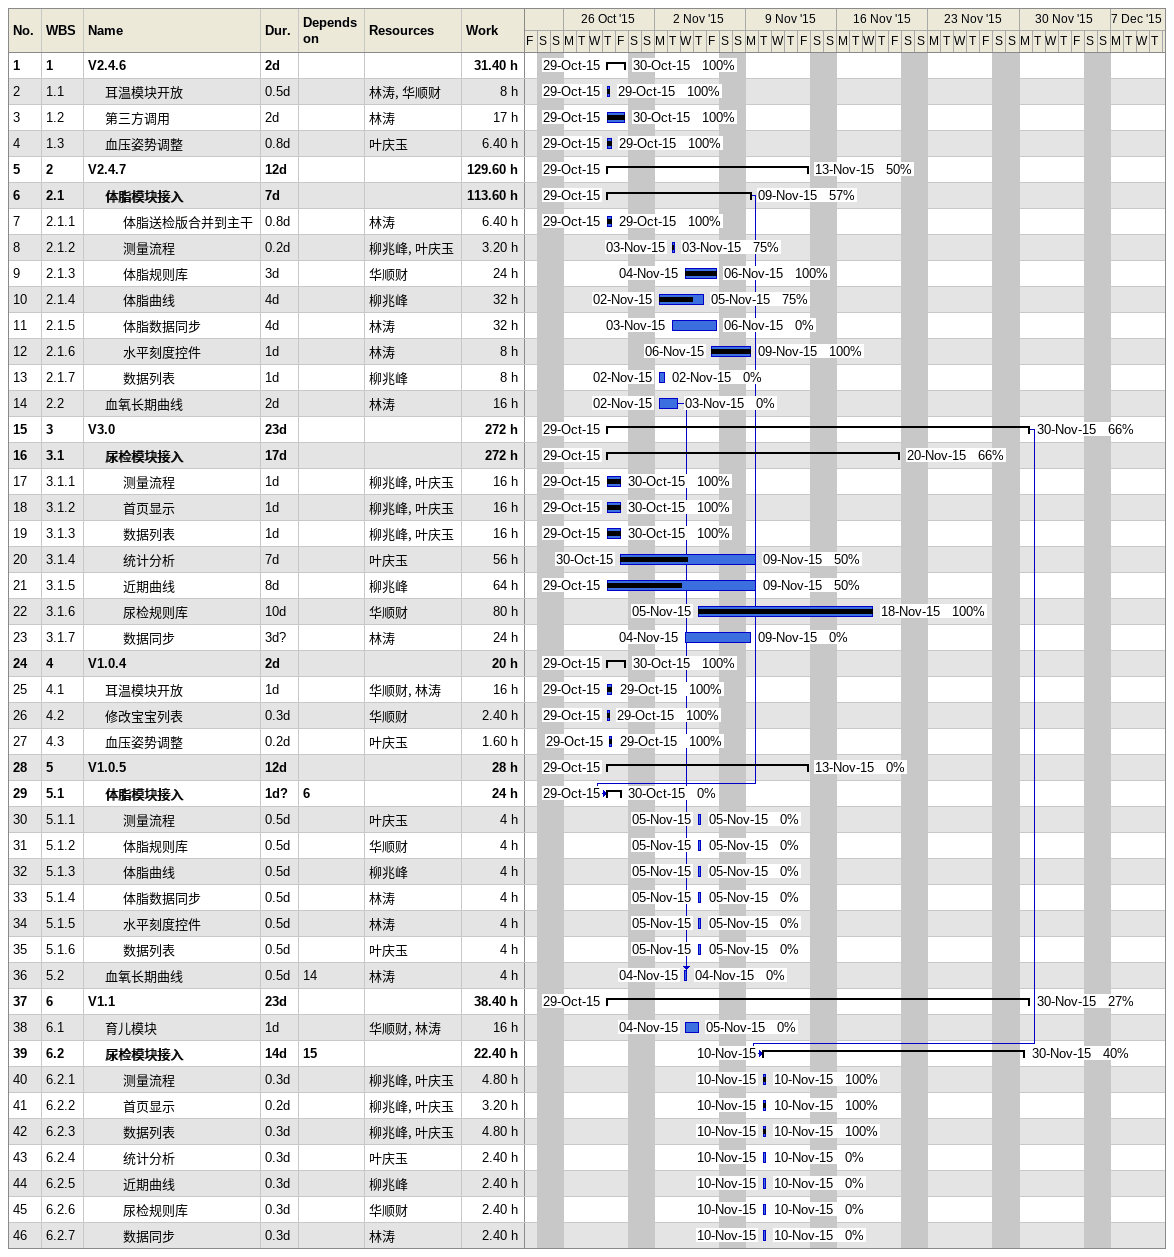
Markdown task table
| ID | WBS | Task | Duration | Start | Finish | Predecessors | Resources | % complete | Work (h) |
|---|---|---|---|---|---|---|---|---|---|
| 1 | 1 | **V2.4.6** | 2d | 2015-10-29 | 2015-10-30 |  |  | 100 | 31.40 |
| 2 | 1.1 | 耳温模块开放 | 0.5d | 2015-10-29 | 2015-10-29 |  | 林涛, 华顺财 | 100 | 8 |
| 3 | 1.2 | 第三方调用 | 2d | 2015-10-29 | 2015-10-30 |  | 林涛 | 100 | 17 |
| 4 | 1.3 | 血压姿势调整 | 0.8d | 2015-10-29 | 2015-10-29 |  | 叶庆玉 | 100 | 6.40 |
| 5 | 2 | **V2.4.7** | 12d | 2015-10-29 | 2015-11-13 |  |  | 50 | 129.60 |
| 6 | 2.1 | **体脂模块接入** | 7d | 2015-10-29 | 2015-11-09 |  |  | 57 | 113.60 |
| 7 | 2.1.1 | 体脂送检版合并到主干 | 0.8d | 2015-10-29 | 2015-10-29 |  | 林涛 | 100 | 6.40 |
| 8 | 2.1.2 | 测量流程 | 0.2d | 2015-11-03 | 2015-11-03 |  | 柳兆峰, 叶庆玉 | 75 | 3.20 |
| 9 | 2.1.3 | 体脂规则库 | 3d | 2015-11-04 | 2015-11-06 |  | 华顺财 | 100 | 24 |
| 10 | 2.1.4 | 体脂曲线 | 4d | 2015-11-02 | 2015-11-05 |  | 柳兆峰 | 75 | 32 |
| 11 | 2.1.5 | 体脂数据同步 | 4d | 2015-11-03 | 2015-11-06 |  | 林涛 | 0 | 32 |
| 12 | 2.1.6 | 水平刻度控件 | 1d | 2015-11-06 | 2015-11-09 |  | 林涛 | 100 | 8 |
| 13 | 2.1.7 | 数据列表 | 1d | 2015-11-02 | 2015-11-02 |  | 柳兆峰 | 0 | 8 |
| 14 | 2.2 | 血氧长期曲线 | 2d | 2015-11-02 | 2015-11-03 |  | 林涛 | 0 | 16 |
| 15 | 3 | **V3.0** | 23d | 2015-10-29 | 2015-11-30 |  |  | 66 | 272 |
| 16 | 3.1 | **尿检模块接入** | 17d | 2015-10-29 | 2015-11-20 |  |  | 66 | 272 |
| 17 | 3.1.1 | 测量流程 | 1d | 2015-10-29 | 2015-10-30 |  | 柳兆峰, 叶庆玉 | 100 | 16 |
| 18 | 3.1.2 | 首页显示 | 1d | 2015-10-29 | 2015-10-30 |  | 柳兆峰, 叶庆玉 | 100 | 16 |
| 19 | 3.1.3 | 数据列表 | 1d | 2015-10-29 | 2015-10-30 |  | 柳兆峰, 叶庆玉 | 100 | 16 |
| 20 | 3.1.4 | 统计分析 | 7d | 2015-10-30 | 2015-11-09 |  | 叶庆玉 | 50 | 56 |
| 21 | 3.1.5 | 近期曲线 | 8d | 2015-10-29 | 2015-11-09 |  | 柳兆峰 | 50 | 64 |
| 22 | 3.1.6 | 尿检规则库 | 10d | 2015-11-05 | 2015-11-18 |  | 华顺财 | 100 | 80 |
| 23 | 3.1.7 | 数据同步 | 3d? | 2015-11-04 | 2015-11-09 |  | 林涛 | 0 | 24 |
| 24 | 4 | **V1.0.4** | 2d | 2015-10-29 | 2015-10-30 |  |  | 100 | 20 |
| 25 | 4.1 | 耳温模块开放 | 1d | 2015-10-29 | 2015-10-29 |  | 华顺财, 林涛 | 100 | 16 |
| 26 | 4.2 | 修改宝宝列表 | 0.3d | 2015-10-29 | 2015-10-29 |  | 华顺财 | 100 | 2.40 |
| 27 | 4.3 | 血压姿势调整 | 0.2d | 2015-10-29 | 2015-10-29 |  | 叶庆玉 | 100 | 1.60 |
| 28 | 5 | **V1.0.5** | 12d | 2015-10-29 | 2015-11-13 |  |  | 0 | 28 |
| 29 | 5.1 | **体脂模块接入** | 1d? | 2015-10-29 | 2015-10-30 | 6 |  | 0 | 24 |
| 30 | 5.1.1 | 测量流程 | 0.5d | 2015-11-05 | 2015-11-05 |  | 叶庆玉 | 0 | 4 |
| 31 | 5.1.2 | 体脂规则库 | 0.5d | 2015-11-05 | 2015-11-05 |  | 华顺财 | 0 | 4 |
| 32 | 5.1.3 | 体脂曲线 | 0.5d | 2015-11-05 | 2015-11-05 |  | 柳兆峰 | 0 | 4 |
| 33 | 5.1.4 | 体脂数据同步 | 0.5d | 2015-11-05 | 2015-11-05 |  | 林涛 | 0 | 4 |
| 34 | 5.1.5 | 水平刻度控件 | 0.5d | 2015-11-05 | 2015-11-05 |  | 林涛 | 0 | 4 |
| 35 | 5.1.6 | 数据列表 | 0.5d | 2015-11-05 | 2015-11-05 |  | 叶庆玉 | 0 | 4 |
| 36 | 5.2 | 血氧长期曲线 | 0.5d | 2015-11-04 | 2015-11-04 | 14 | 林涛 | 0 | 4 |
| 37 | 6 | **V1.1** | 23d | 2015-10-29 | 2015-11-30 |  |  | 27 | 38.40 |
| 38 | 6.1 | 育儿模块 | 1d | 2015-11-04 | 2015-11-05 |  | 华顺财, 林涛 | 0 | 16 |
| 39 | 6.2 | **尿检模块接入** | 14d | 2015-11-10 | 2015-11-30 | 15 |  | 40 | 22.40 |
| 40 | 6.2.1 | 测量流程 | 0.3d | 2015-11-10 | 2015-11-10 |  | 柳兆峰, 叶庆玉 | 100 | 4.80 |
| 41 | 6.2.2 | 首页显示 | 0.2d | 2015-11-10 | 2015-11-10 |  | 柳兆峰, 叶庆玉 | 100 | 3.20 |
| 42 | 6.2.3 | 数据列表 | 0.3d | 2015-11-10 | 2015-11-10 |  | 柳兆峰, 叶庆玉 | 100 | 4.80 |
| 43 | 6.2.4 | 统计分析 | 0.3d | 2015-11-10 | 2015-11-10 |  | 叶庆玉 | 0 | 2.40 |
| 44 | 6.2.5 | 近期曲线 | 0.3d | 2015-11-10 | 2015-11-10 |  | 柳兆峰 | 0 | 2.40 |
| 45 | 6.2.6 | 尿检规则库 | 0.3d | 2015-11-10 | 2015-11-10 |  | 华顺财 | 0 | 2.40 |
| 46 | 6.2.7 | 数据同步 | 0.3d | 2015-11-10 | 2015-11-10 |  | 林涛 | 0 | 2.40 |
